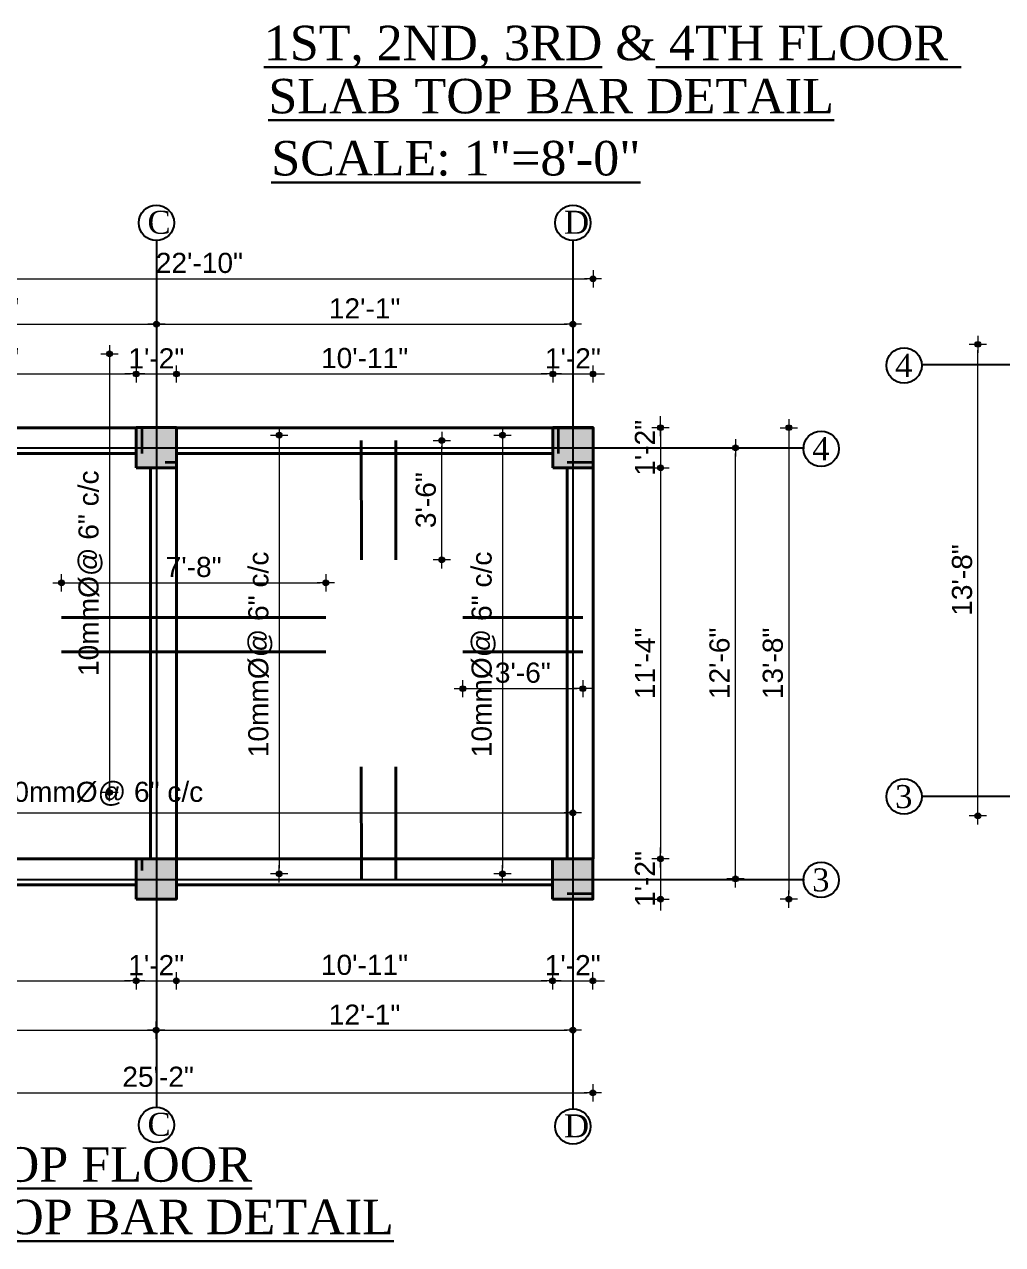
# Model space of a CAD drawing. Header units: inches. Extents: x -12073856 to 12321241, y -1226296 to 1319224.
# Drawn here: x 121175.9 to 121516.4, y 44963.4 to 45387.8 of the extents above; entities that cross this region are included whole.
import ezdxf
from ezdxf.enums import TextEntityAlignment as Align

# ---------------------------------------------------------------- set-up
doc = ezdxf.new("R2010")
doc.units = ezdxf.units.IN
doc.header["$MEASUREMENT"] = 0
doc.header["$PDMODE"] = 35
doc.linetypes.add('CONTINU', pattern=[0])
for name, color, linetype, lineweight in [('1', 7, 'Continuous', 13), ('Break Line', 125, 'CONTINU', 15), ('Column', 181, 'Continuous', 40), ('DIM_LINE', 173, 'Continuous', 20), ('Hatch', 9, 'Continuous', 9), ('ST-REINFOR', 201, 'Continuous', 40), ('Toilet', 7, 'Continuous', 25), ('WALL', 1, 'Continuous', 30), ('Walls', 11, 'Continuous', 35)]:
    doc.layers.add(name, color=color, linetype=linetype, lineweight=lineweight)
doc.styles.add('ordinary', font='times.ttf')
doc.styles.add('ramon', font='arial.ttf')
doc.dimstyles.new('S8', dxfattribs={"dimtxt": 7, "dimasz": 2, "dimexe": 6, "dimexo": 18, "dimgap": 1.9375, "dimtad": 1, "dimdec": 1, "dimzin": 3, "dimdsep": 46, "dimlunit": 4, "dimtxsty": 'ramon', "dimblk": 'dot 2', "dimcen": 0.09375, "dimse1": 1, "dimse2": 1, "dimclrd": 1, "dimclre": 1, "dimclrt": 256, "dimadec": 0, "dimazin": 0, "dimtfac": 0.75, "dimtdec": 1, "dimtix": 1, "dimtmove": 1, "dimatfit": 3, "dimldrblk": 'DOT', "dimfxl": 1, "dimtolj": 1, "dimtzin": 0, "dimlwd": 9, "dimlwe": 9, "dimarcsym": 0})

# ---------------------------------------------------------------- blocks, each defined once
blk = doc.blocks.new('dot1')
at = {"layer": 'Hatch'}
h = blk.add_hatch(color=256, dxfattribs=at)
edge = h.paths.add_edge_path()
edge.add_arc((0, 0), 1, 0, 360)
for p, q in [((3, 0), (-3, 0)), ((0, 3), (0, -3))]:
    blk.add_line(p, q, dxfattribs=at)
blk.add_circle((0, 0), 1, dxfattribs=at)
blk = doc.blocks.new('dot 2')
at = {"layer": 'Hatch', "xscale": 0.5, "yscale": 0.5, "zscale": 0.5}
blk.add_blockref('dot1', (0, 0), dxfattribs=at)
blk = doc.blocks.new('*D1192')
at = {"layer": 'Defpoints', "color": 0, "transparency": 16777216}
for p in [(121507.78, 45276.55), (121616.96, 45276.55), (121652.32, 45112.55)]:
    blk.add_point(p, dxfattribs=at)
at = {"layer": 'Toilet', "color": 1, "lineweight": 9, "transparency": 16777216}
blk.add_line((121507.78, 45114.55), (121507.78, 45274.55), dxfattribs=at)
at = {"layer": 'Toilet', "color": 1, "lineweight": 9, "transparency": 16777216, "xscale": 2, "yscale": 2, "zscale": 2}
for p, rotation in [((121507.78, 45276.55), 90), ((121507.78, 45112.55), 270)]:
    blk.add_blockref('dot 2', p, dxfattribs=dict(at, rotation=rotation))
at = {"layer": 'Toilet', "transparency": 16777216, "insert": (121502.27, 45194.55), "char_height": 7, "attachment_point": 5, "rotation": 90, "style": 'ramon'}
blk.add_mtext('\\A1;13\'-8"', dxfattribs=at)
blk = doc.blocks.new('_Dot')
at = {"color": 0, "lineweight": -2}
blk.add_line((-0.5, 0), (-1, 0), dxfattribs=at)
at = {"color": 0, "const_width": 0.5}
blk.add_lwpolyline([(-0.25, 0, 1), (0.25, 0, 1)], format="xyb", close=True, dxfattribs=at)
blk = doc.blocks.new('*D1505')
at = {"layer": 'Defpoints', "color": 0, "transparency": 16777216}
for p in [(121261.44, 45983.66), (121281.33, 19314.29), (121261.44, 19287.64)]:
    blk.add_point(p, dxfattribs=at)
at = {"layer": 'Toilet', "color": 1, "lineweight": 9, "transparency": 16777216}
for p, q in [((121259.44, 19287.64), (121257.44, 19287.64)), ((121281.33, 19287.64), (121261.44, 19287.64)), ((121283.33, 19287.64), (121285.33, 19287.64))]:
    blk.add_line(p, q, dxfattribs=at)
at = {"layer": 'Toilet', "color": 1, "lineweight": 9, "transparency": 16777216, "xscale": 2, "yscale": 2, "zscale": 2}
blk.add_blockref('dot 2', (121261.44, 19287.64), dxfattribs=at)
at = {"layer": 'Toilet', "color": 1, "lineweight": 9, "transparency": 16777216, "xscale": 2, "yscale": 2, "zscale": 2, "rotation": 180}
blk.add_blockref('dot 2', (121281.33, 19287.64), dxfattribs=at)
at = {"layer": 'Toilet', "transparency": 16777216, "insert": (121271.39, 19293.15), "char_height": 7, "attachment_point": 5, "style": 'ramon'}
blk.add_mtext('\\A1;1\'-8"', dxfattribs=at)
blk = doc.blocks.new('colm')
at = {"layer": 'Hatch'}
h = blk.add_hatch(color=256, dxfattribs=at)
h.dxf.hatch_style = 1
h.paths.add_polyline_path([(66705.71, 8319.73), (66705.71, 8307.73), (66717.71, 8307.73), (66717.71, 8319.73)])
at = {"layer": 'Column'}
blk.add_lwpolyline([(66705.71, 8307.73), (66717.71, 8307.73), (66717.71, 8319.73), (66705.71, 8319.73)], close=True, dxfattribs=at)
blk = doc.blocks.new('*D1384')
at = {"layer": 'Defpoints', "color": 0, "transparency": 16777216}
for p in [(121214.88, 45266.23), (121113.88, 45247.55), (121214.88, 45247.55)]:
    blk.add_point(p, dxfattribs=at)
at = {"layer": 'Toilet', "color": 1, "lineweight": 9, "transparency": 16777216}
blk.add_line((121115.88, 45266.23), (121212.88, 45266.23), dxfattribs=at)
at = {"layer": 'Toilet', "color": 1, "lineweight": 9, "transparency": 16777216, "xscale": 2, "yscale": 2, "zscale": 2, "rotation": 180}
blk.add_blockref('dot 2', (121113.88, 45266.23), dxfattribs=at)
at = {"layer": 'Toilet', "color": 1, "lineweight": 9, "transparency": 16777216, "xscale": 2, "yscale": 2, "zscale": 2}
blk.add_blockref('dot 2', (121214.88, 45266.23), dxfattribs=at)
at = {"layer": 'Toilet', "transparency": 16777216, "insert": (121164.38, 45271.74), "char_height": 7, "attachment_point": 5, "style": 'ramon'}
blk.add_mtext('\\A1;8\'-5"', dxfattribs=at)
blk = doc.blocks.new('*D1385')
at = {"layer": 'Defpoints', "color": 0, "transparency": 16777216}
for p in [(121228.88, 45266.23), (121214.88, 45247.55), (121228.88, 45247.55)]:
    blk.add_point(p, dxfattribs=at)
at = {"layer": 'Toilet', "color": 1, "lineweight": 9, "transparency": 16777216}
for p, q in [((121212.88, 45266.23), (121210.88, 45266.23)), ((121214.88, 45266.23), (121228.88, 45266.23)), ((121230.88, 45266.23), (121232.88, 45266.23))]:
    blk.add_line(p, q, dxfattribs=at)
at = {"layer": 'Toilet', "color": 1, "lineweight": 9, "transparency": 16777216, "xscale": 2, "yscale": 2, "zscale": 2}
blk.add_blockref('dot 2', (121214.88, 45266.23), dxfattribs=at)
at = {"layer": 'Toilet', "color": 1, "lineweight": 9, "transparency": 16777216, "xscale": 2, "yscale": 2, "zscale": 2, "rotation": 180}
blk.add_blockref('dot 2', (121228.88, 45266.23), dxfattribs=at)
at = {"layer": 'Toilet', "transparency": 16777216, "insert": (121221.88, 45271.68), "char_height": 7, "attachment_point": 5, "style": 'ramon'}
blk.add_mtext('\\A1;1\'-2"', dxfattribs=at)
blk = doc.blocks.new('*D1386')
at = {"layer": 'Defpoints', "color": 0, "transparency": 16777216}
for p in [(121359.83, 45266.23), (121228.88, 45247.55), (121359.83, 45247.55)]:
    blk.add_point(p, dxfattribs=at)
at = {"layer": 'Toilet', "color": 1, "lineweight": 9, "transparency": 16777216}
blk.add_line((121230.88, 45266.23), (121357.83, 45266.23), dxfattribs=at)
at = {"layer": 'Toilet', "color": 1, "lineweight": 9, "transparency": 16777216, "xscale": 2, "yscale": 2, "zscale": 2, "rotation": 180}
blk.add_blockref('dot 2', (121228.88, 45266.23), dxfattribs=at)
at = {"layer": 'Toilet', "color": 1, "lineweight": 9, "transparency": 16777216, "xscale": 2, "yscale": 2, "zscale": 2}
blk.add_blockref('dot 2', (121359.83, 45266.23), dxfattribs=at)
at = {"layer": 'Toilet', "transparency": 16777216, "insert": (121294.35, 45271.74), "char_height": 7, "attachment_point": 5, "style": 'ramon'}
blk.add_mtext('\\A1;10\'-11"', dxfattribs=at)
blk = doc.blocks.new('*D1387')
at = {"layer": 'Defpoints', "color": 0, "transparency": 16777216}
for p in [(121373.83, 45266.23), (121359.83, 45247.55), (121373.83, 45247.55)]:
    blk.add_point(p, dxfattribs=at)
at = {"layer": 'Toilet', "color": 1, "lineweight": 9, "transparency": 16777216}
for p, q in [((121357.83, 45266.23), (121355.83, 45266.23)), ((121359.83, 45266.23), (121373.83, 45266.23)), ((121375.83, 45266.23), (121377.83, 45266.23))]:
    blk.add_line(p, q, dxfattribs=at)
at = {"layer": 'Toilet', "color": 1, "lineweight": 9, "transparency": 16777216, "xscale": 2, "yscale": 2, "zscale": 2}
blk.add_blockref('dot 2', (121359.83, 45266.23), dxfattribs=at)
at = {"layer": 'Toilet', "color": 1, "lineweight": 9, "transparency": 16777216, "xscale": 2, "yscale": 2, "zscale": 2, "rotation": 180}
blk.add_blockref('dot 2', (121373.83, 45266.23), dxfattribs=at)
at = {"layer": 'Toilet', "transparency": 16777216, "insert": (121366.83, 45271.68), "char_height": 7, "attachment_point": 5, "style": 'ramon'}
blk.add_mtext('\\A1;1\'-2"', dxfattribs=at)
blk = doc.blocks.new('*D1388')
at = {"layer": 'Defpoints', "color": 0, "transparency": 16777216}
for p in [(121221.88, 45283.6), (121106.88, 45247.55), (121221.88, 45247.55)]:
    blk.add_point(p, dxfattribs=at)
at = {"layer": 'Toilet', "color": 1, "lineweight": 9, "transparency": 16777216}
blk.add_line((121108.88, 45283.6), (121219.88, 45283.6), dxfattribs=at)
at = {"layer": 'Toilet', "color": 1, "lineweight": 9, "transparency": 16777216, "xscale": 2, "yscale": 2, "zscale": 2, "rotation": 180}
blk.add_blockref('dot 2', (121106.88, 45283.6), dxfattribs=at)
at = {"layer": 'Toilet', "color": 1, "lineweight": 9, "transparency": 16777216, "xscale": 2, "yscale": 2, "zscale": 2}
blk.add_blockref('dot 2', (121221.88, 45283.6), dxfattribs=at)
at = {"layer": 'Toilet', "transparency": 16777216, "insert": (121164.38, 45289.11), "char_height": 7, "attachment_point": 5, "style": 'ramon'}
blk.add_mtext('\\A1;9\'-7"', dxfattribs=at)
blk = doc.blocks.new('*D1389')
at = {"layer": 'Defpoints', "color": 0, "transparency": 16777216}
for p in [(121366.83, 45283.6), (121221.88, 45247.55), (121366.83, 45247.55)]:
    blk.add_point(p, dxfattribs=at)
at = {"layer": 'Toilet', "color": 1, "lineweight": 9, "transparency": 16777216}
blk.add_line((121223.88, 45283.6), (121364.83, 45283.6), dxfattribs=at)
at = {"layer": 'Toilet', "color": 1, "lineweight": 9, "transparency": 16777216, "xscale": 2, "yscale": 2, "zscale": 2, "rotation": 180}
blk.add_blockref('dot 2', (121221.88, 45283.6), dxfattribs=at)
at = {"layer": 'Toilet', "color": 1, "lineweight": 9, "transparency": 16777216, "xscale": 2, "yscale": 2, "zscale": 2}
blk.add_blockref('dot 2', (121366.83, 45283.6), dxfattribs=at)
at = {"layer": 'Toilet', "transparency": 16777216, "insert": (121294.35, 45289.05), "char_height": 7, "attachment_point": 5, "style": 'ramon'}
blk.add_mtext('\\A1;12\'-1"', dxfattribs=at)
blk = doc.blocks.new('*D1390')
at = {"layer": 'Defpoints', "color": 0, "transparency": 16777216}
for p in [(121373.83, 45299.32), (121099.88, 45247.55), (121373.83, 45247.55)]:
    blk.add_point(p, dxfattribs=at)
at = {"layer": 'Toilet', "color": 1, "lineweight": 9, "transparency": 16777216}
blk.add_line((121101.88, 45299.32), (121371.83, 45299.32), dxfattribs=at)
at = {"layer": 'Toilet', "color": 1, "lineweight": 9, "transparency": 16777216, "xscale": 2, "yscale": 2, "zscale": 2, "rotation": 180}
blk.add_blockref('dot 2', (121099.88, 45299.32), dxfattribs=at)
at = {"layer": 'Toilet', "color": 1, "lineweight": 9, "transparency": 16777216, "xscale": 2, "yscale": 2, "zscale": 2}
blk.add_blockref('dot 2', (121373.83, 45299.32), dxfattribs=at)
at = {"layer": 'Toilet', "transparency": 16777216, "insert": (121236.85, 45304.83), "char_height": 7, "attachment_point": 5, "style": 'ramon'}
blk.add_mtext('\\A1;22\'-10"', dxfattribs=at)
blk = doc.blocks.new('*D1391')
at = {"layer": 'Defpoints', "color": 0, "transparency": 16777216}
for p in [(121373.83, 45247.55), (121373.83, 45233.55), (121397.35, 45233.55)]:
    blk.add_point(p, dxfattribs=at)
at = {"layer": 'Toilet', "color": 1, "lineweight": 9, "transparency": 16777216}
for p, q in [((121397.35, 45249.55), (121397.35, 45251.55)), ((121397.35, 45247.55), (121397.35, 45233.55)), ((121397.35, 45231.55), (121397.35, 45229.55))]:
    blk.add_line(p, q, dxfattribs=at)
at = {"layer": 'Toilet', "color": 1, "lineweight": 9, "transparency": 16777216, "xscale": 2, "yscale": 2, "zscale": 2}
for p, rotation in [((121397.35, 45247.55), 270), ((121397.35, 45233.55), 90)]:
    blk.add_blockref('dot 2', p, dxfattribs=dict(at, rotation=rotation))
at = {"layer": 'Toilet', "transparency": 16777216, "insert": (121391.9, 45240.55), "char_height": 7, "attachment_point": 5, "rotation": 90, "style": 'ramon'}
blk.add_mtext('\\A1;1\'-2"', dxfattribs=at)
blk = doc.blocks.new('*D1514')
at = {"layer": 'Defpoints', "color": 0, "transparency": 16777216}
for p in [(121373.83, 45233.55), (121373.83, 45097.55), (121397.35, 45097.55)]:
    blk.add_point(p, dxfattribs=at)
at = {"layer": 'Toilet', "color": 1, "lineweight": 9, "transparency": 16777216}
blk.add_line((121397.35, 45231.55), (121397.35, 45099.55), dxfattribs=at)
at = {"layer": 'Toilet', "color": 1, "lineweight": 9, "transparency": 16777216, "xscale": 2, "yscale": 2, "zscale": 2}
for p, rotation in [((121397.35, 45233.55), 90), ((121397.35, 45097.55), 270)]:
    blk.add_blockref('dot 2', p, dxfattribs=dict(at, rotation=rotation))
at = {"layer": 'Toilet', "transparency": 16777216, "insert": (121391.9, 45165.55), "char_height": 7, "attachment_point": 5, "rotation": 90, "style": 'ramon'}
blk.add_mtext('\\A1;11\'-4"', dxfattribs=at)
blk = doc.blocks.new('*D1515')
at = {"layer": 'Defpoints', "color": 0, "transparency": 16777216}
for p in [(121373.83, 45097.55), (121373.77, 45083.55), (121397.35, 45083.55)]:
    blk.add_point(p, dxfattribs=at)
at = {"layer": 'Toilet', "color": 1, "lineweight": 9, "transparency": 16777216}
for p, q in [((121397.35, 45099.55), (121397.35, 45101.55)), ((121397.35, 45097.55), (121397.35, 45083.55)), ((121397.35, 45081.55), (121397.35, 45079.55))]:
    blk.add_line(p, q, dxfattribs=at)
at = {"layer": 'Toilet', "color": 1, "lineweight": 9, "transparency": 16777216, "xscale": 2, "yscale": 2, "zscale": 2}
for p, rotation in [((121397.35, 45097.55), 270), ((121397.35, 45083.55), 90)]:
    blk.add_blockref('dot 2', p, dxfattribs=dict(at, rotation=rotation))
at = {"layer": 'Toilet', "transparency": 16777216, "insert": (121391.9, 45090.55), "char_height": 7, "attachment_point": 5, "rotation": 90, "style": 'ramon'}
blk.add_mtext('\\A1;1\'-2"', dxfattribs=at)
blk = doc.blocks.new('*D1392')
at = {"layer": 'Defpoints', "color": 0, "transparency": 16777216}
for p in [(121373.83, 45240.55), (121423.4, 45240.55), (121373.77, 45090.55)]:
    blk.add_point(p, dxfattribs=at)
at = {"layer": 'Toilet', "color": 1, "lineweight": 9, "transparency": 16777216}
blk.add_line((121423.4, 45092.55), (121423.4, 45238.55), dxfattribs=at)
at = {"layer": 'Toilet', "color": 1, "lineweight": 9, "transparency": 16777216, "xscale": 2, "yscale": 2, "zscale": 2}
for p, rotation in [((121423.4, 45240.55), 90), ((121423.4, 45090.55), 270)]:
    blk.add_blockref('dot 2', p, dxfattribs=dict(at, rotation=rotation))
at = {"layer": 'Toilet', "transparency": 16777216, "insert": (121417.88, 45165.55), "char_height": 7, "attachment_point": 5, "rotation": 90, "style": 'ramon'}
blk.add_mtext('\\A1;12\'-6"', dxfattribs=at)
blk = doc.blocks.new('*D1393')
at = {"layer": 'Defpoints', "color": 0, "transparency": 16777216}
for p in [(121373.83, 45247.55), (121373.83, 45083.55), (121441.96, 45083.55)]:
    blk.add_point(p, dxfattribs=at)
at = {"layer": 'Toilet', "color": 1, "lineweight": 9, "transparency": 16777216}
blk.add_line((121441.96, 45245.55), (121441.96, 45085.55), dxfattribs=at)
at = {"layer": 'Toilet', "color": 1, "lineweight": 9, "transparency": 16777216, "xscale": 2, "yscale": 2, "zscale": 2}
for p, rotation in [((121441.96, 45247.55), 90), ((121441.96, 45083.55), 270)]:
    blk.add_blockref('dot 2', p, dxfattribs=dict(at, rotation=rotation))
at = {"layer": 'Toilet', "transparency": 16777216, "insert": (121436.44, 45165.55), "char_height": 7, "attachment_point": 5, "rotation": 90, "style": 'ramon'}
blk.add_mtext('\\A1;13\'-8"', dxfattribs=at)
blk = doc.blocks.new('*D1518')
at = {"layer": 'Defpoints', "color": 0, "transparency": 16777216}
for p in [(121085.19, 45083.55), (121214.83, 45083.55), (121214.83, 45055.12)]:
    blk.add_point(p, dxfattribs=at)
at = {"layer": 'Toilet', "color": 1, "lineweight": 9, "transparency": 16777216}
blk.add_line((121087.19, 45055.12), (121212.83, 45055.12), dxfattribs=at)
at = {"layer": 'Toilet', "color": 1, "lineweight": 9, "transparency": 16777216, "xscale": 2, "yscale": 2, "zscale": 2, "rotation": 180}
blk.add_blockref('dot 2', (121085.19, 45055.12), dxfattribs=at)
at = {"layer": 'Toilet', "color": 1, "lineweight": 9, "transparency": 16777216, "xscale": 2, "yscale": 2, "zscale": 2}
blk.add_blockref('dot 2', (121214.83, 45055.12), dxfattribs=at)
at = {"layer": 'Toilet', "transparency": 16777216, "insert": (121150.01, 45060.63), "char_height": 7, "attachment_point": 5, "style": 'ramon'}
blk.add_mtext('\\A1;25\'-2"', dxfattribs=at)
blk = doc.blocks.new('*D1519')
at = {"layer": 'Defpoints', "color": 0, "transparency": 16777216}
for p in [(121214.83, 45083.55), (121228.83, 45083.55), (121228.83, 45055.12)]:
    blk.add_point(p, dxfattribs=at)
at = {"layer": 'Toilet', "color": 1, "lineweight": 9, "transparency": 16777216}
for p, q in [((121212.83, 45055.12), (121210.83, 45055.12)), ((121214.83, 45055.12), (121228.83, 45055.12)), ((121230.83, 45055.12), (121232.83, 45055.12))]:
    blk.add_line(p, q, dxfattribs=at)
at = {"layer": 'Toilet', "color": 1, "lineweight": 9, "transparency": 16777216, "xscale": 2, "yscale": 2, "zscale": 2}
blk.add_blockref('dot 2', (121214.83, 45055.12), dxfattribs=at)
at = {"layer": 'Toilet', "color": 1, "lineweight": 9, "transparency": 16777216, "xscale": 2, "yscale": 2, "zscale": 2, "rotation": 180}
blk.add_blockref('dot 2', (121228.83, 45055.12), dxfattribs=at)
at = {"layer": 'Toilet', "transparency": 16777216, "insert": (121221.83, 45060.57), "char_height": 7, "attachment_point": 5, "style": 'ramon'}
blk.add_mtext('\\A1;1\'-2"', dxfattribs=at)
blk = doc.blocks.new('*D1520')
at = {"layer": 'Defpoints', "color": 0, "transparency": 16777216}
for p in [(121228.83, 45083.55), (121359.77, 45083.55), (121359.77, 45055.12)]:
    blk.add_point(p, dxfattribs=at)
at = {"layer": 'Toilet', "color": 1, "lineweight": 9, "transparency": 16777216}
blk.add_line((121230.83, 45055.12), (121357.77, 45055.12), dxfattribs=at)
at = {"layer": 'Toilet', "color": 1, "lineweight": 9, "transparency": 16777216, "xscale": 2, "yscale": 2, "zscale": 2, "rotation": 180}
blk.add_blockref('dot 2', (121228.83, 45055.12), dxfattribs=at)
at = {"layer": 'Toilet', "color": 1, "lineweight": 9, "transparency": 16777216, "xscale": 2, "yscale": 2, "zscale": 2}
blk.add_blockref('dot 2', (121359.77, 45055.12), dxfattribs=at)
at = {"layer": 'Toilet', "transparency": 16777216, "insert": (121294.3, 45060.63), "char_height": 7, "attachment_point": 5, "style": 'ramon'}
blk.add_mtext('\\A1;10\'-11"', dxfattribs=at)
blk = doc.blocks.new('*D1521')
at = {"layer": 'Defpoints', "color": 0, "transparency": 16777216}
for p in [(121359.77, 45083.55), (121373.77, 45083.55), (121373.77, 45055.12)]:
    blk.add_point(p, dxfattribs=at)
at = {"layer": 'Toilet', "color": 1, "lineweight": 9, "transparency": 16777216}
for p, q in [((121357.77, 45055.12), (121355.77, 45055.12)), ((121359.77, 45055.12), (121373.77, 45055.12)), ((121375.77, 45055.12), (121377.77, 45055.12))]:
    blk.add_line(p, q, dxfattribs=at)
at = {"layer": 'Toilet', "color": 1, "lineweight": 9, "transparency": 16777216, "xscale": 2, "yscale": 2, "zscale": 2}
blk.add_blockref('dot 2', (121359.77, 45055.12), dxfattribs=at)
at = {"layer": 'Toilet', "color": 1, "lineweight": 9, "transparency": 16777216, "xscale": 2, "yscale": 2, "zscale": 2, "rotation": 180}
blk.add_blockref('dot 2', (121373.77, 45055.12), dxfattribs=at)
at = {"layer": 'Toilet', "transparency": 16777216, "insert": (121366.77, 45060.57), "char_height": 7, "attachment_point": 5, "style": 'ramon'}
blk.add_mtext('\\A1;1\'-2"', dxfattribs=at)
blk = doc.blocks.new('*D1522')
at = {"layer": 'Defpoints', "color": 0, "transparency": 16777216}
for p in [(121078.19, 45083.55), (121221.83, 45083.55), (121221.83, 45037.91)]:
    blk.add_point(p, dxfattribs=at)
at = {"layer": 'Toilet', "color": 1, "lineweight": 9, "transparency": 16777216}
blk.add_line((121080.19, 45037.91), (121219.83, 45037.91), dxfattribs=at)
at = {"layer": 'Toilet', "color": 1, "lineweight": 9, "transparency": 16777216, "xscale": 2, "yscale": 2, "zscale": 2, "rotation": 180}
blk.add_blockref('dot 2', (121078.19, 45037.91), dxfattribs=at)
at = {"layer": 'Toilet', "color": 1, "lineweight": 9, "transparency": 16777216, "xscale": 2, "yscale": 2, "zscale": 2}
blk.add_blockref('dot 2', (121221.83, 45037.91), dxfattribs=at)
at = {"layer": 'Toilet', "transparency": 16777216, "insert": (121150.01, 45043.42), "char_height": 7, "attachment_point": 5, "style": 'ramon'}
blk.add_mtext('\\A1;12\'-0"', dxfattribs=at)
blk = doc.blocks.new('*D1523')
at = {"layer": 'Defpoints', "color": 0, "transparency": 16777216}
for p in [(121221.83, 45083.55), (121366.83, 45083.55), (121366.83, 45037.91)]:
    blk.add_point(p, dxfattribs=at)
at = {"layer": 'Toilet', "color": 1, "lineweight": 9, "transparency": 16777216}
blk.add_line((121223.83, 45037.91), (121364.83, 45037.91), dxfattribs=at)
at = {"layer": 'Toilet', "color": 1, "lineweight": 9, "transparency": 16777216, "xscale": 2, "yscale": 2, "zscale": 2, "rotation": 180}
blk.add_blockref('dot 2', (121221.83, 45037.91), dxfattribs=at)
at = {"layer": 'Toilet', "color": 1, "lineweight": 9, "transparency": 16777216, "xscale": 2, "yscale": 2, "zscale": 2}
blk.add_blockref('dot 2', (121366.83, 45037.91), dxfattribs=at)
at = {"layer": 'Toilet', "transparency": 16777216, "insert": (121294.33, 45043.36), "char_height": 7, "attachment_point": 5, "style": 'ramon'}
blk.add_mtext('\\A1;12\'-1"', dxfattribs=at)
blk = doc.blocks.new('*D1524')
at = {"layer": 'Defpoints', "color": 0, "transparency": 16777216}
for p in [(121071.19, 45083.55), (121373.77, 45083.55), (121373.77, 45016.18)]:
    blk.add_point(p, dxfattribs=at)
at = {"layer": 'Toilet', "color": 1, "lineweight": 9, "transparency": 16777216}
blk.add_line((121073.19, 45016.18), (121371.77, 45016.18), dxfattribs=at)
at = {"layer": 'Toilet', "color": 1, "lineweight": 9, "transparency": 16777216, "xscale": 2, "yscale": 2, "zscale": 2, "rotation": 180}
blk.add_blockref('dot 2', (121071.19, 45016.18), dxfattribs=at)
at = {"layer": 'Toilet', "color": 1, "lineweight": 9, "transparency": 16777216, "xscale": 2, "yscale": 2, "zscale": 2}
blk.add_blockref('dot 2', (121373.77, 45016.18), dxfattribs=at)
at = {"layer": 'Toilet', "transparency": 16777216, "insert": (121222.48, 45021.7), "char_height": 7, "attachment_point": 5, "style": 'ramon'}
blk.add_mtext('\\A1;25\'-2"', dxfattribs=at)
blk = doc.blocks.new('*D1531')
at = {"layer": 'Defpoints', "color": 0, "transparency": 16777216}
for p in [(121280.83, 45193.55), (121188.88, 45181.57), (121280.83, 45181.54)]:
    blk.add_point(p, dxfattribs=at)
at = {"layer": 'Toilet', "color": 1, "lineweight": 9, "transparency": 16777216}
blk.add_line((121190.88, 45193.55), (121278.83, 45193.55), dxfattribs=at)
at = {"layer": 'Toilet', "color": 1, "lineweight": 9, "transparency": 16777216, "xscale": 2, "yscale": 2, "zscale": 2, "rotation": 180}
blk.add_blockref('dot 2', (121188.88, 45193.55), dxfattribs=at)
at = {"layer": 'Toilet', "color": 1, "lineweight": 9, "transparency": 16777216, "xscale": 2, "yscale": 2, "zscale": 2}
blk.add_blockref('dot 2', (121280.83, 45193.55), dxfattribs=at)
at = {"layer": 'Toilet', "transparency": 16777216, "insert": (121234.85, 45199.06), "char_height": 7, "attachment_point": 5, "style": 'ramon'}
blk.add_mtext('\\A1;7\'-8"', dxfattribs=at)
blk = doc.blocks.new('*D1407')
at = {"layer": 'Defpoints', "color": 0, "transparency": 16777216}
for p in [(121038.04, 45113.58), (121366.83, 45113.58), (121366.83, 45113.5)]:
    blk.add_point(p, dxfattribs=at)
at = {"layer": 'DIM_LINE', "color": 1, "lineweight": 9, "transparency": 16777216}
blk.add_line((121040.04, 45113.58), (121364.83, 45113.58), dxfattribs=at)
at = {"layer": 'DIM_LINE', "color": 1, "lineweight": 9, "transparency": 16777216, "xscale": 2, "yscale": 2, "zscale": 2, "rotation": 180}
blk.add_blockref('dot 2', (121038.04, 45113.58), dxfattribs=at)
at = {"layer": 'DIM_LINE', "color": 1, "lineweight": 9, "transparency": 16777216, "xscale": 2, "yscale": 2, "zscale": 2}
blk.add_blockref('dot 2', (121366.83, 45113.58), dxfattribs=at)
at = {"layer": 'DIM_LINE', "transparency": 16777216, "insert": (121202.43, 45120.17), "char_height": 7, "attachment_point": 5, "style": 'ramon'}
blk.add_mtext('\\A1;10mm%%C@ 6" c/c', dxfattribs=at)
blk = doc.blocks.new('*D1544')
at = {"layer": 'Defpoints', "color": 0, "transparency": 16777216}
for p in [(121328.48, 45169.54), (121370.31, 45169.53), (121370.31, 45156.76)]:
    blk.add_point(p, dxfattribs=at)
at = {"layer": 'Toilet', "color": 1, "lineweight": 9, "transparency": 16777216}
blk.add_line((121330.48, 45156.76), (121368.31, 45156.76), dxfattribs=at)
at = {"layer": 'Toilet', "color": 1, "lineweight": 9, "transparency": 16777216, "xscale": 2, "yscale": 2, "zscale": 2, "rotation": 180}
blk.add_blockref('dot 2', (121328.48, 45156.76), dxfattribs=at)
at = {"layer": 'Toilet', "color": 1, "lineweight": 9, "transparency": 16777216, "xscale": 2, "yscale": 2, "zscale": 2}
blk.add_blockref('dot 2', (121370.31, 45156.76), dxfattribs=at)
at = {"layer": 'Toilet', "transparency": 16777216, "insert": (121349.4, 45162.28), "char_height": 7, "attachment_point": 5, "style": 'ramon'}
blk.add_mtext('\\A1;3\'-6"', dxfattribs=at)
blk = doc.blocks.new('*D1454')
at = {"layer": 'Defpoints', "color": 0, "transparency": 16777216}
for p in [(121305.19, 45243.12), (121321.19, 45243.12), (121305.23, 45201.55)]:
    blk.add_point(p, dxfattribs=at)
at = {"layer": 'Toilet', "color": 1, "lineweight": 9, "transparency": 16777216}
blk.add_line((121321.19, 45203.55), (121321.19, 45241.12), dxfattribs=at)
at = {"layer": 'Toilet', "color": 1, "lineweight": 9, "transparency": 16777216, "xscale": 2, "yscale": 2, "zscale": 2}
for p, rotation in [((121321.19, 45243.12), 90), ((121321.19, 45201.55), 270)]:
    blk.add_blockref('dot 2', p, dxfattribs=dict(at, rotation=rotation))
at = {"layer": 'Toilet', "transparency": 16777216, "insert": (121315.67, 45222.34), "char_height": 7, "attachment_point": 5, "rotation": 90, "style": 'ramon'}
blk.add_mtext('\\A1;3\'-6"', dxfattribs=at)
blk = doc.blocks.new('*D1455')
at = {"layer": 'Defpoints', "color": 0, "transparency": 16777216}
for p in [(121360.11, 45244.96), (121342.35, 45092.35), (121342.35, 45092.35)]:
    blk.add_point(p, dxfattribs=at)
at = {"layer": 'DIM_LINE', "color": 1, "lineweight": 9, "transparency": 16777216}
blk.add_line((121342.35, 45242.96), (121342.35, 45094.35), dxfattribs=at)
at = {"layer": 'DIM_LINE', "color": 1, "lineweight": 9, "transparency": 16777216, "xscale": 2, "yscale": 2, "zscale": 2}
for p, rotation in [((121342.35, 45244.96), 90), ((121342.35, 45092.35), 270)]:
    blk.add_blockref('dot 2', p, dxfattribs=dict(at, rotation=rotation))
at = {"layer": 'DIM_LINE', "transparency": 16777216, "insert": (121335.75, 45168.66), "char_height": 7, "attachment_point": 5, "rotation": 90, "style": 'ramon'}
blk.add_mtext('\\A1;10mm%%C@ 6" c/c', dxfattribs=at)
blk = doc.blocks.new('*D1456')
at = {"layer": 'Defpoints', "color": 0, "transparency": 16777216}
for p in [(121282.41, 45244.96), (121264.65, 45092.35), (121264.65, 45092.35)]:
    blk.add_point(p, dxfattribs=at)
at = {"layer": 'DIM_LINE', "color": 1, "lineweight": 9, "transparency": 16777216}
blk.add_line((121264.65, 45242.96), (121264.65, 45094.35), dxfattribs=at)
at = {"layer": 'DIM_LINE', "color": 1, "lineweight": 9, "transparency": 16777216, "xscale": 2, "yscale": 2, "zscale": 2}
for p, rotation in [((121264.65, 45244.96), 90), ((121264.65, 45092.35), 270)]:
    blk.add_blockref('dot 2', p, dxfattribs=dict(at, rotation=rotation))
at = {"layer": 'DIM_LINE', "transparency": 16777216, "insert": (121258.05, 45168.66), "char_height": 7, "attachment_point": 5, "rotation": 90, "style": 'ramon'}
blk.add_mtext('\\A1;10mm%%C@ 6" c/c', dxfattribs=at)
blk = doc.blocks.new('*D1457')
at = {"layer": 'Defpoints', "color": 0, "transparency": 16777216}
for p in [(121223.32, 45273.23), (121205.55, 45120.62), (121205.55, 45120.62)]:
    blk.add_point(p, dxfattribs=at)
at = {"layer": 'DIM_LINE', "color": 1, "lineweight": 9, "transparency": 16777216}
blk.add_line((121205.55, 45271.23), (121205.55, 45122.62), dxfattribs=at)
at = {"layer": 'DIM_LINE', "color": 1, "lineweight": 9, "transparency": 16777216, "xscale": 2, "yscale": 2, "zscale": 2}
for p, rotation in [((121205.55, 45273.23), 90), ((121205.55, 45120.62), 270)]:
    blk.add_blockref('dot 2', p, dxfattribs=dict(at, rotation=rotation))
at = {"layer": 'DIM_LINE', "transparency": 16777216, "insert": (121198.96, 45196.92), "char_height": 7, "attachment_point": 5, "rotation": 90, "style": 'ramon'}
blk.add_mtext('\\A1;10mm%%C@ 6" c/c', dxfattribs=at)

msp = doc.modelspace()

# ---------------------------------------------------------------- linework, layer by layer
for p, q in [((121221.88, 45312.66), (121221.88, 45011.14)), ((121366.83, 45312.66), (121366.83, 45010.61))]:
    msp.add_line(p, q)
at = {"layer": 'Break Line'}
msp.add_line((121224.88, 45097.55), (121228.88, 45097.55), dxfattribs=at)
at = {"layer": 'Column', "color": 1}
for p, q in [((121059.25, 45247.55), (121214.88, 45247.55)), ((121228.88, 45247.55), (121373.83, 45247.55)), ((121373.83, 45247.55), (121373.83, 45097.55)), ((121057.52, 45238.55), (121214.88, 45238.55)), ((121228.88, 45238.55), (121359.83, 45238.55)), ((121219.88, 45233.56), (121219.85, 45097.55)), ((121228.88, 45233.56), (121228.85, 45097.55)), ((121364.83, 45233.55), (121364.83, 45097.55)), ((121030.56, 45097.55), (121359.77, 45097.55)), ((121028.84, 45088.55), (121214.83, 45088.55)), ((121228.83, 45088.55), (121359.77, 45088.55))]:
    msp.add_line(p, q, dxfattribs=at)
at = {"layer": 'ST-REINFOR'}
for p, q in [((121293.19, 45243.11), (121293.23, 45201.54)), ((121305.19, 45243.12), (121305.23, 45201.55)), ((121188.88, 45181.57), (121280.83, 45181.54)), ((121328.48, 45181.54), (121370.31, 45181.53)), ((121188.88, 45169.57), (121280.83, 45169.54)), ((121328.48, 45169.54), (121370.31, 45169.53)), ((121293.17, 45129.55), (121293.22, 45090.34)), ((121305.17, 45129.57), (121305.22, 45090.35))]:
    msp.add_line(p, q, dxfattribs=at)
at = {"layer": 'Toilet'}
for p, q in [((121488.2, 45269.55), (121998.41, 45269.55)), ((120959.01, 45240.55), (121447.42, 45240.55)), ((121488.21, 45119.35), (121998.4, 45119.35)), ((120959.02, 45090.35), (121447.42, 45090.35))]:
    msp.add_line(p, q, dxfattribs=at)
for centre in [(121221.88, 45318.81), (121366.83, 45318.81), (121482.06, 45269.2), (121453.21, 45240.21), (121482.06, 45119.2), (121453.21, 45090.21), (121221.88, 45004.99), (121366.83, 45004.46)]:
    msp.add_circle(centre, 6.15, dxfattribs=at)
at = {"layer": 'Walls'}
for p, q in [((121216.88, 45238.55), (121216.88, 45247.55)), ((121228.88, 45238.55), (121228.88, 45247.55)), ((121361.83, 45238.55), (121361.83, 45247.55)), ((121224.88, 45235.55), (121228.88, 45235.55)), ((121364.83, 45235.55), (121373.83, 45235.55)), ((121216.88, 45093.55), (121216.88, 45097.55)), ((121228.88, 45093.55), (121228.88, 45097.55)), ((121364.83, 45097.55), (121373.83, 45097.55)), ((121364.83, 45085.55), (121373.83, 45085.55))]:
    msp.add_line(p, q, dxfattribs=at)

# ---------------------------------------------------------------- block references
at = {"layer": 'Column', "xscale": 1.166666666671517, "yscale": 1.166666666671517, "zscale": 1.166666666668081}
for p in [(43536.5, 35541.21), (43391.5, 35391.21), (43536.45, 35391.21)]:
    msp.add_blockref('colm', p, dxfattribs=at)
at = {"layer": 'Toilet', "xscale": 1.166666666671517, "yscale": 1.166666666671517, "zscale": 1.166666666668081}
msp.add_blockref('colm', (43391.56, 35541.21), dxfattribs=at)

# ---------------------------------------------------------------- texts
at = {"layer": '1', "char_height": 8, "width": 20.1234, "attachment_point": 1, "style": 'ordinary'}
for s, insert in [('C', (121218.79, 45323.02)), ('D', (121363.74, 45323.02)), ('4', (121478.95, 45273.23)), ('4', (121450.09, 45244.24)), ('3', (121478.95, 45123.23)), ('3', (121450.09, 45094.24)), ('C', (121218.79, 45009.2)), ('D', (121363.74, 45008.66))]:
    msp.add_mtext(s, dxfattribs=dict(at, insert=insert))
at = {"layer": 'WALL', "style": 'ordinary'}
for s, p in [('%%U1ST, 2ND, 3RD%%U &%%U 4TH FLOOR ', (121380.59, 45381.4)), ('%%USLAB TOP BAR DETAIL', (121359.27, 45362.91)), ('%%USCALE: 1"=8\'-0"', (121326.11, 45341.3)), ('%%UTOP FLOOR', (121206.08, 44991.24)), ('%%USLAB TOP BAR DETAIL', (121206.08, 44972.98))]:
    msp.add_text(s, height=12, dxfattribs=at).set_placement(p, align=Align.MIDDLE_CENTER)

# ---------------------------------------------------------------- dimensions: what is measured, and where the dimension line sits
at = {"layer": 'DIM_LINE'}
for base, p1, p2, picture, middle in [((121205.55, 45120.62), (121223.32, 45273.23), (121205.55, 45120.62), '*D1457', (121198.96, 45196.92)), ((121264.65, 45092.35), (121282.41, 45244.96), (121264.65, 45092.35), '*D1456', (121258.05, 45168.66)), ((121342.35, 45092.35), (121360.11, 45244.96), (121342.35, 45092.35), '*D1455', (121335.75, 45168.66))]:
    dim = msp.add_linear_dim(base=base, p1=p1, p2=p2, angle=90, text='10mm%%C@ 6" c/c', dimstyle='S8', dxfattribs=at)
    dim.commit()
    dim.dimension.update_dxf_attribs({"geometry": picture, "text_midpoint": middle})
dim = msp.add_linear_dim(base=(121366.83, 45113.58), p1=(121038.04, 45113.58), p2=(121366.83, 45113.5), text='10mm%%C@ 6" c/c', dimstyle='S8', dxfattribs=at)
dim.commit()
dim.dimension.update_dxf_attribs({"geometry": '*D1407', "text_midpoint": (121202.43, 45120.17)})
at = {"layer": 'Toilet'}
for base, p1, p2, picture, middle in [((121261.44, 19287.64), (121281.33, 19314.29), (121261.44, 45983.66), '*D1505', (121271.39, 19293.15)), ((121373.8266, 45299.3161), (121099.8795, 45247.5546), (121373.8266, 45247.5546), '*D1390', (121236.853, 45304.8277)), ((121221.88, 45283.6), (121106.88, 45247.55), (121221.88, 45247.55), '*D1388', (121164.38, 45289.11)), ((121366.8266, 45283.595), (121221.8795, 45247.5546), (121366.8266, 45247.5546), '*D1389', (121294.353, 45289.0469)), ((121214.88, 45266.23), (121113.88, 45247.55), (121214.88, 45247.55), '*D1384', (121164.38, 45271.74)), ((121228.88, 45266.23), (121214.88, 45247.55), (121228.88, 45247.55), '*D1385', (121221.88, 45271.68)), ((121359.8266, 45266.2308), (121228.8795, 45247.5546), (121359.8266, 45247.5546), '*D1386', (121294.353, 45271.7423)), ((121373.83, 45266.23), (121359.83, 45247.55), (121373.83, 45247.55), '*D1387', (121366.83, 45271.68)), ((121280.8266, 45193.5516), (121188.8795, 45181.5714), (121280.8266, 45181.5442), '*D1531', (121234.853, 45199.0631)), ((121370.31, 45156.76), (121328.48, 45169.54), (121370.31, 45169.53), '*D1544', (121349.4, 45162.28)), ((121228.83, 45055.12), (121214.83, 45083.55), (121228.83, 45083.55), '*D1519', (121221.83, 45060.57)), ((121366.83, 45037.91), (121221.83, 45083.55), (121366.83, 45083.55), '*D1523', (121294.33, 45043.36)), ((121359.77, 45055.12), (121228.83, 45083.55), (121359.77, 45083.55), '*D1520', (121294.3, 45060.63)), ((121373.77, 45055.12), (121359.77, 45083.55), (121373.77, 45083.55), '*D1521', (121366.77, 45060.57))]:
    dim = msp.add_linear_dim(base=base, p1=p1, p2=p2, dimstyle='S8', override={"dimfxl": 2, "dimfxlon": 1, "dimarcsym": 1}, dxfattribs=at)
    dim.commit()
    dim.dimension.update_dxf_attribs({"geometry": picture, "text_midpoint": middle})
for base, p1, p2, picture, middle in [((121507.78, 45276.55), (121652.32, 45112.55), (121616.96, 45276.55), '*D1192', (121502.27, 45194.55)), ((121397.35, 45233.55), (121373.83, 45247.55), (121373.83, 45233.55), '*D1391', (121391.9, 45240.55)), ((121441.96, 45083.55), (121373.83, 45247.55), (121373.83, 45083.55), '*D1393', (121436.44, 45165.55)), ((121423.4, 45240.55), (121373.77, 45090.55), (121373.83, 45240.55), '*D1392', (121417.88, 45165.55)), ((121397.35, 45097.55), (121373.83, 45233.55), (121373.83, 45097.55), '*D1514', (121391.9, 45165.55)), ((121397.35, 45083.55), (121373.83, 45097.55), (121373.77, 45083.55), '*D1515', (121391.9, 45090.55))]:
    dim = msp.add_linear_dim(base=base, p1=p1, p2=p2, angle=90, dimstyle='S8', override={"dimfxl": 2, "dimfxlon": 1, "dimarcsym": 1}, dxfattribs=at)
    dim.commit()
    dim.dimension.update_dxf_attribs({"geometry": picture, "text_midpoint": middle})
dim = msp.add_linear_dim(base=(121321.19, 45243.12), p1=(121305.23, 45201.55), p2=(121305.19, 45243.12), angle=90, text='3\'-6"', dimstyle='S8', override={"dimfxl": 2, "dimfxlon": 1, "dimarcsym": 1}, dxfattribs=at)
dim.commit()
dim.dimension.update_dxf_attribs({"geometry": '*D1454', "text_midpoint": (121315.67, 45222.34)})
for base, p1, p2, text, picture, middle in [((121373.77, 45016.18), (121071.19, 45083.55), (121373.77, 45083.55), '25\'-2"', '*D1524', (121222.48, 45021.7)), ((121221.83, 45037.91), (121078.19, 45083.55), (121221.83, 45083.55), '12\'-0"', '*D1522', (121150.01, 45043.42)), ((121214.83, 45055.12), (121085.19, 45083.55), (121214.83, 45083.55), '25\'-2"', '*D1518', (121150.01, 45060.63))]:
    dim = msp.add_linear_dim(base=base, p1=p1, p2=p2, text=text, dimstyle='S8', override={"dimfxl": 2, "dimfxlon": 1, "dimarcsym": 1}, dxfattribs=at)
    dim.commit()
    dim.dimension.update_dxf_attribs({"geometry": picture, "text_midpoint": middle})

doc.saveas('drawing.dxf')
